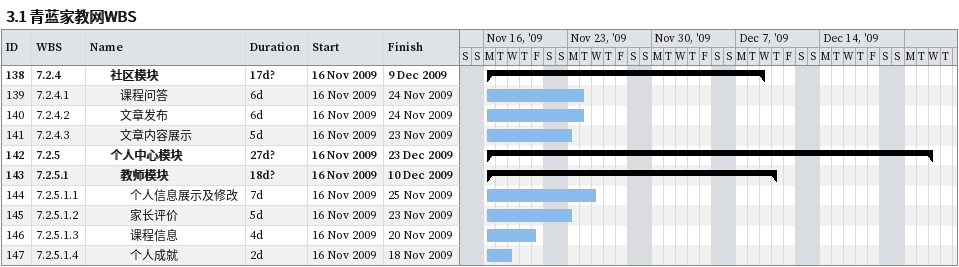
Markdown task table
3.1 青蓝家教网WBS

| ID | WBS | Task | Duration | Start | Finish |
|---|---|---|---|---|---|
| 138 | 7.2.4 | **社区模块** | 17d? | 2009-11-16 | 2009-12-09 |
| 139 | 7.2.4.1 | 课程问答 | 6d | 2009-11-16 | 2009-11-24 |
| 140 | 7.2.4.2 | 文章发布 | 6d | 2009-11-16 | 2009-11-24 |
| 141 | 7.2.4.3 | 文章内容展示 | 5d | 2009-11-16 | 2009-11-23 |
| 142 | 7.2.5 | **个人中心模块** | 27d? | 2009-11-16 | 2009-12-23 |
| 143 | 7.2.5.1 | **教师模块** | 18d? | 2009-11-16 | 2009-12-10 |
| 144 | 7.2.5.1.1 | 个人信息展示及修改 | 7d | 2009-11-16 | 2009-11-25 |
| 145 | 7.2.5.1.2 | 家长评价 | 5d | 2009-11-16 | 2009-11-23 |
| 146 | 7.2.5.1.3 | 课程信息 | 4d | 2009-11-16 | 2009-11-20 |
| 147 | 7.2.5.1.4 | 个人成就 | 2d | 2009-11-16 | 2009-11-18 |
